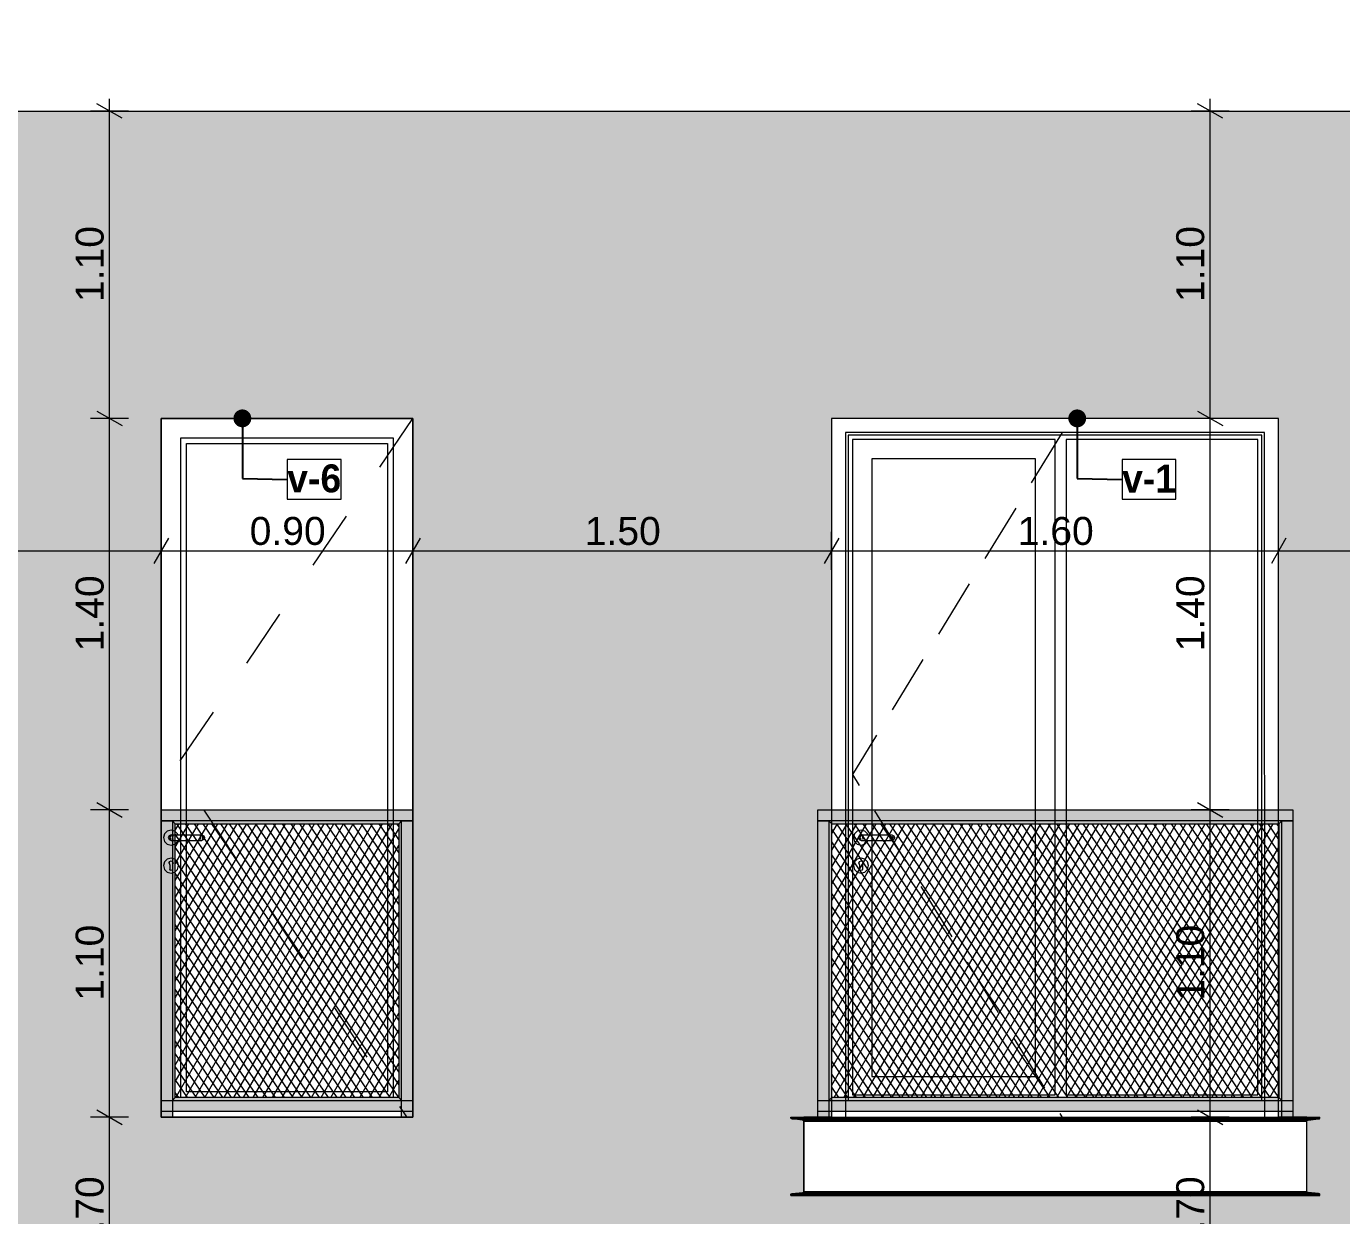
# Model space of a CAD drawing. Header units: millimetres. Extents: x 475206255 to 476720147, y 4620882299 to 4621447368.
# Drawn here: x 475455653 to 475460360, y 4621141793 to 4621146048 of the extents above; entities that cross this region are included whole.
import ezdxf

# ---------------------------------------------------------------- set-up
doc = ezdxf.new("R2010")
doc.units = ezdxf.units.MM
doc.header["$MEASUREMENT"] = 0
doc.set_wipeout_variables(frame=1)
doc.linetypes.add('Dashed', pattern=[423.333333, 211.666667, -211.666667])
doc.linetypes.add('Hidden Line', pattern=[317.5, 211.666667, -105.833333])
for name, color, linetype, lineweight in [('2D Drafting - General_Pen_No__7_Pen_No__7', 7, 'Continuous', 0), ('Dimensioning - General_Pen_No__142', 142, 'Continuous', 0), ('New_2D Drafting - General_Pen_No__30_Pen_No__9_Pen_No__9_Pen_No__253', 252, 'Continuous', 0), ('New_2D Drafting - General_Pen_No__30_Pen_No__9_Pen_No__9_Pen_No__255', 255, 'Continuous', 0), ('New_2D Drafting - General_Pen_No__30_Pen_No__9_Pen_No__9_Pen_No__7', 7, 'Continuous', 0), ('New_2D Drafting - General_Pen_No__4', 7, 'Continuous', 0), ('New_2D Drafting - General_Pen_No__7', 7, 'Continuous', 0), ('New_Annotation - Label_Pen_No__1', 1, 'Continuous', 0), ('New_Structural - Bearing_Pen_No__250', 7, 'Continuous', 0), ('Structural - Bearing_Pen_No__250', 7, 'Continuous', 0), ('zoma_Pen_No__142', 142, 'Continuous', 0)]:
    doc.layers.add(name, color=color, linetype=linetype, lineweight=lineweight)
doc.layers.add('Dimensioning - General', color=7, linetype='Continuous')
doc.layers.add('zoma', color=7, linetype='Continuous')
doc.styles.add('GENERATED_STYLE_2', font='arial.ttf')
doc.styles.add('GENERATED_STYLE_5', font='')
doc.styles.get('GENERATED_STYLE_5').set_extended_font_data('Avaza', bold=True)
doc.dimstyles.new('GENERATED_STYLE__1', dxfattribs={"dimtxt": 100, "dimasz": 68.640772, "dimexe": 0.18, "dimexo": 0.0625, "dimgap": 0, "dimtad": 1, "dimlfac": 0.001, "dimzin": 0, "dimdsep": 46, "dimtxsty": 'GENERATED_STYLE_2', "dimblk": 'ARROWHEAD_2', "dimblk1": 'ARROWHEAD_2', "dimblk2": 'ARROWHEAD_2', "dimcen": 0.09, "dimse1": 1, "dimse2": 1, "dimclrd": 142, "dimclre": 142, "dimclrt": 142, "dimadec": 0, "dimazin": 0, "dimtfac": 1, "dimtdec": 4, "dimtmove": 0, "dimatfit": 3, "dimfxl": 1, "dimtolj": 1, "dimtzin": 0, "dimarcsym": 0})
doc.dimstyles.new('GENERATED_STYLE__18', dxfattribs={"dimtxt": 100, "dimasz": 68.640772, "dimexe": 0.18, "dimexo": 0.0625, "dimgap": 0, "dimtad": 1, "dimtih": 1, "dimtoh": 1, "dimlfac": 0.001, "dimzin": 0, "dimdsep": 46, "dimtxsty": 'GENERATED_STYLE_2', "dimblk": 'ARROWHEAD_2', "dimblk1": 'ARROWHEAD_2', "dimblk2": 'ARROWHEAD_2', "dimcen": 0.09, "dimse1": 1, "dimse2": 1, "dimclrd": 142, "dimclre": 142, "dimclrt": 142, "dimadec": 0, "dimazin": 0, "dimtfac": 1, "dimtdec": 4, "dimtmove": 0, "dimatfit": 3, "dimfxl": 1, "dimtolj": 1, "dimtzin": 0, "dimarcsym": 0})
doc.dimstyles.new('GENERATED_STYLE__3', dxfattribs={"dimtxt": 200, "dimasz": 64.421331, "dimexe": 0.18, "dimexo": 3, "dimgap": 0, "dimtad": 1, "dimtih": 1, "dimtoh": 1, "dimlfac": 0.001, "dimzin": 0, "dimdsep": 46, "dimtxsty": 'GENERATED_STYLE_2', "dimblk": 'ARROWHEAD_2', "dimblk1": 'ARROWHEAD_2', "dimblk2": 'ARROWHEAD_2', "dimcen": 0.09, "dimclrd": 142, "dimclre": 142, "dimclrt": 142, "dimadec": 0, "dimazin": 0, "dimtfac": 1, "dimtdec": 4, "dimtmove": 0, "dimatfit": 3, "dimfxl": 1, "dimtolj": 1, "dimtzin": 0, "dimarcsym": 0})
doc.dimstyles.new('GENERATED_STYLE__33', dxfattribs={"dimtxt": 0.18, "dimasz": 127.68, "dimexe": 0.18, "dimexo": 0.0625, "dimgap": 0, "dimtad": 0, "dimtih": 1, "dimtoh": 1, "dimdec": 4, "dimzin": 0, "dimdsep": 46, "dimcen": 0.09, "dimadec": 0, "dimazin": 0, "dimtfac": 1, "dimtdec": 4, "dimtmove": 0, "dimatfit": 3, "dimldrblk": 'ARROWHEAD_11', "dimfxl": 1, "dimtolj": 1, "dimtzin": 0, "dimarcsym": 0})
pattern_1 = [(60, (475826095.757, 4621095193.19), (-25.980762, 15), []), (124.306619, (475826095.757, 4621095193.19), (23.8156986, 11.25), [])]

# ---------------------------------------------------------------- blocks, each defined once
blk = doc.blocks.new('*D1543', base_point=(475826095.8, 4621095193.2))
at = {"layer": 'zoma_Pen_No__142', "color": 142, "linetype": 'Continuous', "lineweight": 0, "transparency": 16777216}
for p, q in [((475454509, 4621128812.1), (475454460.1, 4621128727.4)), ((475454484.6, 4621128706.2), (475454484.6, 4621128833.3)), ((475461009, 4621128812.1), (475460960.1, 4621128727.4)), ((475460984.6, 4621128706.2), (475460984.6, 4621128833.3)), ((475454484.6, 4621128769.8), (475460984.6, 4621128769.8))]:
    blk.add_line(p, q, dxfattribs=at)
at = {"layer": 'zoma_Pen_No__142', "color": 142, "lineweight": 0, "transparency": 16777216, "char_height": 200, "attachment_point": 7, "style": 'GENERATED_STYLE_2'}
for s, insert in [('\\A1;{\\pql;\\fArial|b0|i0|c204|p0;\\W1.000000;6.50}', (475457467.7, 4621128809.8)), ('\\A1;{\\pql;\\fArial|b0|i0|c204|p0;\\W1.000000;0.40}', (475460426.2, 4621128809.8))]:
    blk.add_mtext(s, dxfattribs=dict(at, insert=insert))
blk = doc.blocks.new('ARROWHEAD_2')
at = {"color": 0, "linetype": 'Continuous', "lineweight": 0}
for p, q in [((0, 0), (-1, 0)), ((-0.378, -0.655), (0.378, 0.655))]:
    blk.add_line(p, q, dxfattribs=at)
blk = doc.blocks.new('ARROWHEAD_11')
at = {"color": 0, "linetype": 'Continuous', "lineweight": 0}
blk.add_line((0, 0), (-1, 0), dxfattribs=at)
at = {"color": 0, "linetype": 'Continuous', "lineweight": 0, "const_width": 0.25, "flags": 128}
blk.add_lwpolyline([(-0.125, 0, 1), (0.125, 0, 1)], format="xyb", close=True, dxfattribs=at)
blk = doc.blocks.new('*D1889', base_point=(475826095.8, 4621095193.2))
at = {"layer": 'Dimensioning - General_Pen_No__142', "color": 142, "linetype": 'Continuous', "lineweight": 0, "transparency": 16777216}
for p, q in [((475454014.6, 4621144103.1), (475454014.6, 4621144238.6)), ((475456136.2, 4621144103.1), (475456136.2, 4621144238.6)), ((475454040.6, 4621144216), (475453988.5, 4621144125.7)), ((475456162.3, 4621144216), (475456110.1, 4621144125.7)), ((475454014.6, 4621144170.8), (475456136.2, 4621144170.8))]:
    blk.add_line(p, q, dxfattribs=at)
at = {"layer": 'Dimensioning - General_Pen_No__142', "color": 142, "lineweight": 0, "transparency": 16777216, "insert": (475454941.9, 4621144190.8), "char_height": 100, "attachment_point": 7, "style": 'GENERATED_STYLE_2'}
blk.add_mtext('\\A1;{\\pql;\\fArial|b0|i0|c204|p0;\\W1.000000;2.12}', dxfattribs=at)
blk = doc.blocks.new('*D1890', base_point=(475826095.8, 4621095193.2))
at = {"layer": 'Dimensioning - General_Pen_No__142', "color": 142, "linetype": 'Continuous', "lineweight": 0, "transparency": 16777216}
for p, q in [((475456136.2, 4621144103.1), (475456136.2, 4621144238.6)), ((475457036.2, 4621144103.1), (475457036.2, 4621144238.6)), ((475456162.3, 4621144216), (475456110.1, 4621144125.7)), ((475457062.3, 4621144216), (475457010.1, 4621144125.7)), ((475456136.2, 4621144170.8), (475457036.2, 4621144170.8))]:
    blk.add_line(p, q, dxfattribs=at)
at = {"layer": 'Dimensioning - General_Pen_No__142', "color": 142, "lineweight": 0, "transparency": 16777216, "insert": (475456452.7, 4621144190.8), "char_height": 100, "attachment_point": 7, "style": 'GENERATED_STYLE_2'}
blk.add_mtext('\\A1;{\\pql;\\fArial|b0|i0|c204|p0;\\W1.000000;0.90}', dxfattribs=at)
blk = doc.blocks.new('*D1891', base_point=(475826095.8, 4621095193.2))
at = {"layer": 'Dimensioning - General_Pen_No__142', "color": 142, "linetype": 'Continuous', "lineweight": 0, "transparency": 16777216}
for p, q in [((475457036.2, 4621144103.1), (475457036.2, 4621144238.6)), ((475458534.2, 4621144103.1), (475458534.2, 4621144238.6)), ((475457062.3, 4621144216), (475457010.1, 4621144125.7)), ((475458560.3, 4621144216), (475458508.1, 4621144125.7)), ((475457036.2, 4621144170.8), (475458534.2, 4621144170.8))]:
    blk.add_line(p, q, dxfattribs=at)
at = {"layer": 'Dimensioning - General_Pen_No__142', "color": 142, "lineweight": 0, "transparency": 16777216, "insert": (475457651.7, 4621144190.8), "char_height": 100, "attachment_point": 7, "style": 'GENERATED_STYLE_2'}
blk.add_mtext('\\A1;{\\pql;\\fArial|b0|i0|c204|p0;\\W1.000000;1.50}', dxfattribs=at)
blk = doc.blocks.new('*D1892', base_point=(475826095.8, 4621095193.2))
at = {"layer": 'Dimensioning - General_Pen_No__142', "color": 142, "linetype": 'Continuous', "lineweight": 0, "transparency": 16777216}
for p, q in [((475458534.2, 4621144103.1), (475458534.2, 4621144238.6)), ((475460134.2, 4621144103.1), (475460134.2, 4621144238.6)), ((475458560.3, 4621144216), (475458508.1, 4621144125.7)), ((475460160.3, 4621144216), (475460108.1, 4621144125.7)), ((475458534.2, 4621144170.8), (475460134.2, 4621144170.8))]:
    blk.add_line(p, q, dxfattribs=at)
at = {"layer": 'Dimensioning - General_Pen_No__142', "color": 142, "lineweight": 0, "transparency": 16777216, "insert": (475459200.7, 4621144190.8), "char_height": 100, "attachment_point": 7, "style": 'GENERATED_STYLE_2'}
blk.add_mtext('\\A1;{\\pql;\\fArial|b0|i0|c204|p0;\\W1.000000;1.60}', dxfattribs=at)
blk = doc.blocks.new('*D1893', base_point=(475826095.8, 4621095193.2))
at = {"layer": 'Dimensioning - General_Pen_No__142', "color": 142, "linetype": 'Continuous', "lineweight": 0, "transparency": 16777216}
for p, q in [((475460134.2, 4621144103.1), (475460134.2, 4621144238.6)), ((475460984.4, 4621144103.1), (475460984.4, 4621144238.6)), ((475460160.3, 4621144216), (475460108.1, 4621144125.7)), ((475461010.5, 4621144216), (475460958.3, 4621144125.7)), ((475460134.2, 4621144170.8), (475460984.4, 4621144170.8))]:
    blk.add_line(p, q, dxfattribs=at)
at = {"layer": 'Dimensioning - General_Pen_No__142', "color": 142, "lineweight": 0, "transparency": 16777216, "insert": (475460425.8, 4621144190.8), "char_height": 100, "attachment_point": 7, "style": 'GENERATED_STYLE_2'}
blk.add_mtext('\\A1;{\\pql;\\fArial|b0|i0|c204|p0;\\W1.000000;0.85}', dxfattribs=at)
blk = doc.blocks.new('*D1936', base_point=(475826095.8, 4621095193.2))
at = {"layer": 'Dimensioning - General_Pen_No__142', "color": 142, "linetype": 'Continuous', "lineweight": 0, "transparency": 16777216}
for p, q in [((475455906.2, 4621142171), (475455996.5, 4621142118.8)), ((475456019.1, 4621142144.9), (475455883.6, 4621142144.9)), ((475455951.4, 4621141444.9), (475455951.4, 4621142144.9)), ((475455906.2, 4621141471), (475455996.5, 4621141418.9)), ((475456019.1, 4621141444.9), (475455883.6, 4621141444.9))]:
    blk.add_line(p, q, dxfattribs=at)
at = {"layer": 'Dimensioning - General_Pen_No__142', "color": 142, "lineweight": 0, "transparency": 16777216, "insert": (475455931.4, 4621141661.5), "char_height": 100, "attachment_point": 7, "rotation": 90, "style": 'GENERATED_STYLE_2'}
blk.add_mtext('\\A1;{\\pql;\\fArial|b0|i0|c204|p0;\\W1.000000;0.70}', dxfattribs=at)
blk = doc.blocks.new('*D1937', base_point=(475826095.8, 4621095193.2))
at = {"layer": 'Dimensioning - General_Pen_No__142', "color": 142, "linetype": 'Continuous', "lineweight": 0, "transparency": 16777216}
for p, q in [((475456019.1, 4621143244.9), (475455883.6, 4621143244.9)), ((475455906.2, 4621143271), (475455996.5, 4621143218.8)), ((475455951.4, 4621142144.9), (475455951.4, 4621143244.9)), ((475455906.2, 4621142171), (475455996.5, 4621142118.8)), ((475456019.1, 4621142144.9), (475455883.6, 4621142144.9))]:
    blk.add_line(p, q, dxfattribs=at)
at = {"layer": 'Dimensioning - General_Pen_No__142', "color": 142, "lineweight": 0, "transparency": 16777216, "insert": (475455931.4, 4621142561.5), "char_height": 100, "attachment_point": 7, "rotation": 90, "style": 'GENERATED_STYLE_2'}
blk.add_mtext('\\A1;{\\pql;\\fArial|b0|i0|c204|p0;\\W1.000000;1.10}', dxfattribs=at)
blk = doc.blocks.new('*D1938', base_point=(475826095.8, 4621095193.2))
at = {"layer": 'Dimensioning - General_Pen_No__142', "color": 142, "linetype": 'Continuous', "lineweight": 0, "transparency": 16777216}
for p, q in [((475455906.2, 4621144671), (475455996.5, 4621144618.9)), ((475456019.1, 4621144644.9), (475455883.6, 4621144644.9)), ((475455951.4, 4621143244.9), (475455951.4, 4621144644.9)), ((475456019.1, 4621143244.9), (475455883.6, 4621143244.9)), ((475455906.2, 4621143271), (475455996.5, 4621143218.8))]:
    blk.add_line(p, q, dxfattribs=at)
at = {"layer": 'Dimensioning - General_Pen_No__142', "color": 142, "lineweight": 0, "transparency": 16777216, "insert": (475455931.4, 4621143811.5), "char_height": 100, "attachment_point": 7, "rotation": 90, "style": 'GENERATED_STYLE_2'}
blk.add_mtext('\\A1;{\\pql;\\fArial|b0|i0|c204|p0;\\W1.000000;1.40}', dxfattribs=at)
blk = doc.blocks.new('*D1939', base_point=(475826095.8, 4621095193.2))
at = {"layer": 'Dimensioning - General_Pen_No__142', "color": 142, "linetype": 'Continuous', "lineweight": 0, "transparency": 16777216}
for p, q in [((475455951.4, 4621145744.5), (475455951.4, 4621145788.6)), ((475456019.1, 4621145744.5), (475455883.6, 4621145744.5)), ((475455996.5, 4621145718.4), (475455906.2, 4621145770.5)), ((475455951.4, 4621144644.9), (475455951.4, 4621145744.5)), ((475455906.2, 4621144671), (475455996.5, 4621144618.9)), ((475456019.1, 4621144644.9), (475455883.6, 4621144644.9))]:
    blk.add_line(p, q, dxfattribs=at)
at = {"layer": 'Dimensioning - General_Pen_No__142', "color": 142, "lineweight": 0, "transparency": 16777216, "insert": (475455931.4, 4621145061.2), "char_height": 100, "attachment_point": 7, "rotation": 90, "style": 'GENERATED_STYLE_2'}
blk.add_mtext('\\A1;{\\pql;\\fArial|b0|i0|c204|p0;\\W1.000000;1.10}', dxfattribs=at)
blk = doc.blocks.new('*D1948', base_point=(475826095.8, 4621095193.2))
at = {"layer": 'Dimensioning - General_Pen_No__142', "color": 142, "linetype": 'Continuous', "lineweight": 0, "transparency": 16777216}
for p, q in [((475459844, 4621142171), (475459934.3, 4621142118.8)), ((475459956.9, 4621142144.9), (475459821.4, 4621142144.9)), ((475459889.2, 4621141444.9), (475459889.2, 4621142144.9)), ((475459844, 4621141471), (475459934.3, 4621141418.9)), ((475459956.9, 4621141444.9), (475459821.4, 4621141444.9))]:
    blk.add_line(p, q, dxfattribs=at)
at = {"layer": 'Dimensioning - General_Pen_No__142', "color": 142, "lineweight": 0, "transparency": 16777216, "insert": (475459869.2, 4621141661.5), "char_height": 100, "attachment_point": 7, "rotation": 90, "style": 'GENERATED_STYLE_2'}
blk.add_mtext('\\A1;{\\pql;\\fArial|b0|i0|c204|p0;\\W1.000000;0.70}', dxfattribs=at)
blk = doc.blocks.new('*D1949', base_point=(475826095.8, 4621095193.2))
at = {"layer": 'Dimensioning - General_Pen_No__142', "color": 142, "linetype": 'Continuous', "lineweight": 0, "transparency": 16777216}
for p, q in [((475459956.9, 4621143244.9), (475459821.4, 4621143244.9)), ((475459844, 4621143271), (475459934.3, 4621143218.8)), ((475459889.2, 4621142144.9), (475459889.2, 4621143244.9)), ((475459844, 4621142171), (475459934.3, 4621142118.8)), ((475459956.9, 4621142144.9), (475459821.4, 4621142144.9))]:
    blk.add_line(p, q, dxfattribs=at)
at = {"layer": 'Dimensioning - General_Pen_No__142', "color": 142, "lineweight": 0, "transparency": 16777216, "insert": (475459869.2, 4621142561.5), "char_height": 100, "attachment_point": 7, "rotation": 90, "style": 'GENERATED_STYLE_2'}
blk.add_mtext('\\A1;{\\pql;\\fArial|b0|i0|c204|p0;\\W1.000000;1.10}', dxfattribs=at)
blk = doc.blocks.new('*D1950', base_point=(475826095.8, 4621095193.2))
at = {"layer": 'Dimensioning - General_Pen_No__142', "color": 142, "linetype": 'Continuous', "lineweight": 0, "transparency": 16777216}
for p, q in [((475459844, 4621144671), (475459934.3, 4621144618.9)), ((475459956.9, 4621144644.9), (475459821.4, 4621144644.9)), ((475459889.2, 4621143244.9), (475459889.2, 4621144644.9)), ((475459956.9, 4621143244.9), (475459821.4, 4621143244.9)), ((475459844, 4621143271), (475459934.3, 4621143218.8))]:
    blk.add_line(p, q, dxfattribs=at)
at = {"layer": 'Dimensioning - General_Pen_No__142', "color": 142, "lineweight": 0, "transparency": 16777216, "insert": (475459869.2, 4621143811.5), "char_height": 100, "attachment_point": 7, "rotation": 90, "style": 'GENERATED_STYLE_2'}
blk.add_mtext('\\A1;{\\pql;\\fArial|b0|i0|c204|p0;\\W1.000000;1.40}', dxfattribs=at)
blk = doc.blocks.new('*D1951', base_point=(475826095.8, 4621095193.2))
at = {"layer": 'Dimensioning - General_Pen_No__142', "color": 142, "linetype": 'Continuous', "lineweight": 0, "transparency": 16777216}
for p, q in [((475459889.2, 4621145744.5), (475459889.2, 4621145788.6)), ((475459956.9, 4621145744.5), (475459821.4, 4621145744.5)), ((475459934.3, 4621145718.4), (475459844, 4621145770.5)), ((475459889.2, 4621144644.9), (475459889.2, 4621145744.5)), ((475459844, 4621144671), (475459934.3, 4621144618.9)), ((475459956.9, 4621144644.9), (475459821.4, 4621144644.9))]:
    blk.add_line(p, q, dxfattribs=at)
at = {"layer": 'Dimensioning - General_Pen_No__142', "color": 142, "lineweight": 0, "transparency": 16777216, "insert": (475459869.2, 4621145061.2), "char_height": 100, "attachment_point": 7, "rotation": 90, "style": 'GENERATED_STYLE_2'}
blk.add_mtext('\\A1;{\\pql;\\fArial|b0|i0|c204|p0;\\W1.000000;1.10}', dxfattribs=at)
blk = doc.blocks.new('*D2163', base_point=(475826095.8, 4621095193.2))
at = {"layer": 'Dimensioning - General_Pen_No__142', "color": 142, "linetype": 'Continuous', "lineweight": 0, "transparency": 16777216}
for p, q in [((475454040.6, 4621140899.1), (475453988.5, 4621140808.8)), ((475454014.6, 4621140786.2), (475454014.6, 4621140921.7)), ((475456162.3, 4621140899.1), (475456110.1, 4621140808.8)), ((475456136.2, 4621140786.2), (475456136.2, 4621140921.7)), ((475454014.6, 4621140854), (475456136.2, 4621140854))]:
    blk.add_line(p, q, dxfattribs=at)
at = {"layer": 'Dimensioning - General_Pen_No__142', "color": 142, "lineweight": 0, "transparency": 16777216, "insert": (475454941.9, 4621140874), "char_height": 100, "attachment_point": 7, "style": 'GENERATED_STYLE_2'}
blk.add_mtext('\\A1;{\\pql;\\fArial|b0|i0|c204|p0;\\W1.000000;2.12}', dxfattribs=at)

msp = doc.modelspace()

# ---------------------------------------------------------------- hatches: boundary and pattern name
at = {"layer": 'New_2D Drafting - General_Pen_No__30_Pen_No__9_Pen_No__9_Pen_No__253', "linetype": 'Continuous', "lineweight": 0}
h = msp.add_hatch(dxfattribs=at)
h.set_pattern_fill('BRICK___RUNNING_BOND', color=252, style=0, pattern_type=2)
h.set_pattern_definition([(0, (475826095.757, 4621095193.19), (0, 66.64), []), (90, (475826095.76, 4621095193.2), (-244.8, 0), [66.64, -66.64]), (90, (475826218.16, 4621095259.83), (-244.8, 0), [66.64, -66.64])])
h.paths.add_polyline_path([(475454014.547, 4621145744.467), (475460984.396, 4621145744.467), (475460984.396, 4621132444.873), (475454014.632, 4621132444.872), (475454014.632, 4621132544.872), (475454014.82, 4621135044.923)])
h.paths.add_polyline_path([(475454484.396, 4621135044.923), (475454484.396, 4621133644.896), (475457684.396, 4621133644.896), (475457684.396, 4621135044.923)], flags=0)
h.paths.add_polyline_path([(475456136.209, 4621142144.935), (475457036.209, 4621142144.935), (475457036.209, 4621144644.934), (475456136.209, 4621144644.934)], flags=0)
h.paths.add_polyline_path([(475456136.209, 4621141444.934), (475457036.209, 4621141444.934), (475457036.209, 4621138944.94), (475456136.209, 4621138944.94)], flags=0)
h.paths.add_polyline_path([(475456136.209, 4621135744.94), (475456136.209, 4621138244.934), (475457036.209, 4621138244.934), (475457036.209, 4621135744.94)], flags=0)
h.paths.add_polyline_path([(475458434.997, 4621142144.953), (475458434.997, 4621141864.929), (475460234.997, 4621141864.929), (475460234.997, 4621142144.929), (475460134.179, 4621142144.929), (475460134.179, 4621144644.928), (475458534.179, 4621144644.928), (475458534.179, 4621142144.953)], flags=0)
h.paths.add_polyline_path([(475458435.213, 4621138944.928), (475458435.213, 4621138664.928), (475460235.213, 4621138664.928), (475460235.213, 4621138944.928), (475460134.179, 4621138944.928), (475460134.179, 4621141444.928), (475458534.179, 4621141444.928), (475458534.179, 4621138944.928)], flags=0)
h.paths.add_polyline_path([(475460235.213, 4621135464.928), (475460235.213, 4621135744.929), (475460134.179, 4621135744.929), (475460134.179, 4621138244.928), (475458534.179, 4621138244.929), (475458534.179, 4621135744.929), (475458435.213, 4621135744.929), (475458435.213, 4621135464.928)], flags=0)
h.paths.add_polyline_path([(475458584.26, 4621133444.923), (475460184.261, 4621133444.923), (475460184.261, 4621135044.923), (475459133.966, 4621135044.923), (475458584.26, 4621135044.923)], flags=0)
at = {"layer": 'New_2D Drafting - General_Pen_No__30_Pen_No__9_Pen_No__9_Pen_No__255', "linetype": 'Continuous', "lineweight": 0}
for points in [[(475457036.209, 4621143244.916), (475457036.209, 4621143204.916), (475456136.209, 4621143204.916), (475456136.209, 4621143244.916)], [(475460185.213, 4621143244.924), (475460185.213, 4621143204.924), (475458485.213, 4621143204.924), (475458485.213, 4621143244.924)], [(475456176.215, 4621142144.915), (475456136.209, 4621142144.915), (475456136.209, 4621143204.916), (475456176.215, 4621143204.916)], [(475456176.215, 4621142204.915), (475456186.215, 4621142214.915), (475456186.215, 4621143194.916), (475456176.215, 4621143204.916)], [(475456986.202, 4621143194.916), (475456996.202, 4621143204.916), (475456176.215, 4621143204.916), (475456186.215, 4621143194.916)], [(475456986.202, 4621142214.915), (475456996.202, 4621142204.915), (475456996.202, 4621143204.916), (475456986.202, 4621143194.916)], [(475457036.209, 4621142144.915), (475456996.202, 4621142144.915), (475456996.202, 4621143204.916), (475457036.209, 4621143204.916)], [(475458525.219, 4621142144.922), (475458485.213, 4621142144.922), (475458485.213, 4621143204.924), (475458525.219, 4621143204.924)], [(475458525.219, 4621142204.922), (475458535.219, 4621142214.922), (475458535.219, 4621143194.924), (475458525.219, 4621143204.924)], [(475460135.206, 4621143194.924), (475460145.206, 4621143204.924), (475458525.219, 4621143204.924), (475458535.219, 4621143194.924)], [(475460135.206, 4621142214.922), (475460145.206, 4621142204.922), (475460145.206, 4621143204.924), (475460135.206, 4621143194.924)], [(475460185.213, 4621142144.922), (475460145.206, 4621142144.922), (475460145.206, 4621143204.924), (475460185.213, 4621143204.924)], [(475457036.209, 4621142204.915), (475457036.209, 4621142164.915), (475456136.209, 4621142164.915), (475456136.209, 4621142204.915)], [(475456996.202, 4621142204.915), (475456986.202, 4621142214.915), (475456186.215, 4621142214.915), (475456176.215, 4621142204.915)], [(475460185.213, 4621142204.922), (475460185.213, 4621142164.922), (475458485.213, 4621142164.922), (475458485.213, 4621142204.922)], [(475460145.206, 4621142204.922), (475460135.206, 4621142214.922), (475458535.219, 4621142214.922), (475458525.219, 4621142204.922)]]:
    msp.add_hatch(color=255, dxfattribs=at).paths.add_polyline_path(points)
at = {"layer": 'New_2D Drafting - General_Pen_No__7', "linetype": 'Continuous', "lineweight": 0}
h = msp.add_hatch(dxfattribs=at)
h.set_pattern_fill('BATT_INSULATION', style=0, pattern_type=2)
h.set_pattern_definition(pattern_1)
h.paths.add_polyline_path([(475456186.215, 4621143194.916), (475456986.202, 4621143194.916), (475456986.202, 4621142214.915), (475456186.215, 4621142214.915)])
h = msp.add_hatch(dxfattribs=at)
h.set_pattern_fill('BATT_INSULATION', style=0, pattern_type=2)
h.set_pattern_definition(pattern_1)
h.paths.add_polyline_path([(475458535.219, 4621143194.924), (475460135.206, 4621143194.924), (475460135.206, 4621142214.922), (475458535.219, 4621142214.922)])

# ---------------------------------------------------------------- linework, layer by layer
at = {"layer": '2D Drafting - General_Pen_No__7_Pen_No__7', "color": 7, "linetype": 'Continuous', "lineweight": 0, "flags": 128}
for points in [[(475456136.209, 4621144644.934), (475457036.209, 4621144644.934), (475457036.209, 4621142144.935), (475456136.209, 4621142144.94)], [(475456206.209, 4621144574.881), (475456966.209, 4621144574.881), (475456966.209, 4621142214.937), (475456206.21, 4621142214.937)], [(475460084.179, 4621144594.933), (475458584.179, 4621144594.928), (475458584.187, 4621142144.929), (475460084.187, 4621142144.935)], [(475460074.179, 4621144584.933), (475458594.179, 4621144584.928), (475458594.187, 4621142204.93), (475460074.187, 4621142204.935)], [(475459334.183, 4621144569.93), (475458609.179, 4621144569.928), (475458609.187, 4621142224.93), (475459334.187, 4621142224.933)], [(475460059.179, 4621144569.933), (475459374.179, 4621144569.93), (475459374.187, 4621142224.933), (475460059.187, 4621142224.935)], [(475456226.209, 4621144554.858), (475456946.209, 4621144554.858), (475456946.209, 4621142235.748), (475456226.209, 4621142235.748)], [(475459264.179, 4621144499.93), (475458679.179, 4621144499.928), (475458679.187, 4621142289.93), (475459264.187, 4621142289.932)]]:
    msp.add_lwpolyline(points, close=True, dxfattribs=at)
at = {"layer": '2D Drafting - General_Pen_No__7_Pen_No__7', "color": 7, "linetype": 'Dashed', "lineweight": 0, "flags": 128}
msp.add_lwpolyline([(475457035.46, 4621144644.934), (475456187.312, 4621143396), (475457014.087, 4621142145.742)], dxfattribs=at)
at = {"layer": '2D Drafting - General_Pen_No__7_Pen_No__7', "color": 7, "linetype": 'Continuous', "lineweight": 0, "flags": 128}
for points in [[(475458538.304, 4621142144.929), (475460134.187, 4621142144.934), (475460134.179, 4621144644.934), (475458534.179, 4621144644.928)], [(475458534.179, 4621144644.928), (475458534.187, 4621142144.929), (475458538.304, 4621142144.929)]]:
    msp.add_lwpolyline(points, dxfattribs=at)
at = {"layer": '2D Drafting - General_Pen_No__7_Pen_No__7', "color": 7, "linetype": 'Hidden Line', "lineweight": 0, "flags": 128}
msp.add_lwpolyline([(475459359.179, 4621144594.93), (475458609.183, 4621143370.805), (475459358.41, 4621142146.216)], dxfattribs=at)
at = {"layer": 'New_2D Drafting - General_Pen_No__30_Pen_No__9_Pen_No__9_Pen_No__7', "color": 7, "linetype": 'Continuous', "lineweight": 0, "flags": 128}
for points in [[(475454014.547, 4621145744.467), (475460984.396, 4621145744.467), (475460984.396, 4621132444.873), (475454014.632, 4621132444.872), (475454014.632, 4621132544.872), (475454014.82, 4621135044.923)], [(475456136.209, 4621142144.935), (475457036.209, 4621142144.935), (475457036.209, 4621144644.934), (475456136.209, 4621144644.934)], [(475458434.997, 4621142144.953), (475458434.997, 4621141864.929), (475460234.997, 4621141864.929), (475460234.997, 4621142144.929), (475460134.179, 4621142144.929), (475460134.179, 4621144644.928), (475458534.179, 4621144644.928), (475458534.179, 4621142144.953)], [(475457036.209, 4621143244.916), (475457036.209, 4621143204.916), (475456136.209, 4621143204.916), (475456136.209, 4621143244.916)], [(475460185.213, 4621143244.924), (475460185.213, 4621143204.924), (475458485.213, 4621143204.924), (475458485.213, 4621143244.924)], [(475456176.215, 4621142144.915), (475456136.209, 4621142144.915), (475456136.209, 4621143204.916), (475456176.215, 4621143204.916)], [(475456176.215, 4621142204.915), (475456186.215, 4621142214.915), (475456186.215, 4621143194.916), (475456176.215, 4621143204.916)], [(475456986.202, 4621143194.916), (475456996.202, 4621143204.916), (475456176.215, 4621143204.916), (475456186.215, 4621143194.916)], [(475456986.202, 4621142214.915), (475456996.202, 4621142204.915), (475456996.202, 4621143204.916), (475456986.202, 4621143194.916)], [(475457036.209, 4621142144.915), (475456996.202, 4621142144.915), (475456996.202, 4621143204.916), (475457036.209, 4621143204.916)], [(475458525.219, 4621142144.922), (475458485.213, 4621142144.922), (475458485.213, 4621143204.924), (475458525.219, 4621143204.924)], [(475458525.219, 4621142204.922), (475458535.219, 4621142214.922), (475458535.219, 4621143194.924), (475458525.219, 4621143204.924)], [(475460135.206, 4621143194.924), (475460145.206, 4621143204.924), (475458525.219, 4621143204.924), (475458535.219, 4621143194.924)], [(475460135.206, 4621142214.922), (475460145.206, 4621142204.922), (475460145.206, 4621143204.924), (475460135.206, 4621143194.924)], [(475460185.213, 4621142144.922), (475460145.206, 4621142144.922), (475460145.206, 4621143204.924), (475460185.213, 4621143204.924)], [(475457036.209, 4621142204.915), (475457036.209, 4621142164.915), (475456136.209, 4621142164.915), (475456136.209, 4621142204.915)], [(475456996.202, 4621142204.915), (475456986.202, 4621142214.915), (475456186.215, 4621142214.915), (475456176.215, 4621142204.915)], [(475460185.213, 4621142204.922), (475460185.213, 4621142164.922), (475458485.213, 4621142164.922), (475458485.213, 4621142204.922)], [(475460145.206, 4621142204.922), (475460135.206, 4621142214.922), (475458535.219, 4621142214.922), (475458525.219, 4621142204.922)]]:
    msp.add_lwpolyline(points, close=True, dxfattribs=at)
at = {"layer": 'New_2D Drafting - General_Pen_No__4', "color": 7, "linetype": 'Continuous', "lineweight": 0, "flags": 128}
for points in [[(475456186.215, 4621143194.916), (475456986.202, 4621143194.916), (475456986.202, 4621142214.915), (475456186.215, 4621142214.915)], [(475458535.219, 4621143194.924), (475460135.206, 4621143194.924), (475460135.206, 4621142214.922), (475458535.219, 4621142214.922)]]:
    msp.add_lwpolyline(points, close=True, dxfattribs=at)
at = {"layer": 'New_Structural - Bearing_Pen_No__250', "color": 7, "linetype": 'Continuous', "lineweight": 0}
for p, q in [((475456148.075, 4621143158.427), (475456144.458, 4621143144.927)), ((475456157.958, 4621143168.31), (475456148.075, 4621143158.427)), ((475456171.458, 4621143171.927), (475456157.958, 4621143168.31)), ((475456164.387, 4621143151.998), (475456161.458, 4621143144.927)), ((475456165.939, 4621143151.998), (475456163.18, 4621143144.927)), ((475456171.458, 4621143154.927), (475456164.387, 4621143151.998)), ((475456170.753, 4621143151.998), (475456168.642, 4621143144.927)), ((475456184.958, 4621143168.31), (475456171.458, 4621143171.927)), ((475456171.458, 4621143154.927), (475456172.6, 4621143154.927)), ((475456172.6, 4621143154.927), (475456175.851, 4621143154.927)), ((475456175.851, 4621143154.927), (475456180.718, 4621143154.927)), ((475456177.959, 4621143151.998), (475456176.816, 4621143144.927)), ((475456180.718, 4621143154.927), (475456186.458, 4621143154.927)), ((475456194.841, 4621143158.427), (475456184.958, 4621143168.31)), ((475456186.458, 4621143154.927), (475456266.458, 4621143154.928)), ((475456195.778, 4621143154.927), (475456194.841, 4621143158.427)), ((475456266.458, 4621143154.928), (475456272.198, 4621143154.928)), ((475456272.198, 4621143154.928), (475456277.065, 4621143154.928)), ((475456274.957, 4621143151.999), (475456276.1, 4621143144.928)), ((475456277.065, 4621143154.928), (475456280.316, 4621143154.928)), ((475456280.316, 4621143154.928), (475456281.458, 4621143154.928)), ((475456281.458, 4621143154.928), (475456288.529, 4621143151.999)), ((475456282.163, 4621143151.999), (475456284.274, 4621143144.928)), ((475456286.977, 4621143151.999), (475456289.736, 4621143144.928)), ((475456288.529, 4621143151.999), (475456291.458, 4621143144.928)), ((475458616.691, 4621143158.429), (475458613.074, 4621143144.929)), ((475458626.574, 4621143168.312), (475458616.691, 4621143158.429)), ((475458640.074, 4621143171.929), (475458626.574, 4621143168.312)), ((475458633.003, 4621143152), (475458630.074, 4621143144.929)), ((475458634.555, 4621143152), (475458631.796, 4621143144.929)), ((475458640.074, 4621143154.929), (475458633.003, 4621143152)), ((475458639.369, 4621143152), (475458637.258, 4621143144.929)), ((475458653.574, 4621143168.312), (475458640.074, 4621143171.929)), ((475458640.074, 4621143154.929), (475458641.216, 4621143154.929)), ((475458641.216, 4621143154.929), (475458644.467, 4621143154.929)), ((475458644.467, 4621143154.929), (475458649.334, 4621143154.929)), ((475458646.575, 4621143152), (475458645.432, 4621143144.929)), ((475458649.334, 4621143154.929), (475458655.074, 4621143154.929)), ((475458663.457, 4621143158.429), (475458653.574, 4621143168.312)), ((475458655.074, 4621143154.929), (475458735.074, 4621143154.929)), ((475458664.395, 4621143154.929), (475458663.457, 4621143158.429)), ((475458735.074, 4621143154.929), (475458740.814, 4621143154.929)), ((475458740.814, 4621143154.929), (475458745.681, 4621143154.929)), ((475458743.573, 4621143152), (475458744.716, 4621143144.929)), ((475458745.681, 4621143154.929), (475458748.932, 4621143154.929)), ((475458748.932, 4621143154.929), (475458750.074, 4621143154.929)), ((475458750.074, 4621143154.929), (475458757.145, 4621143152)), ((475458750.779, 4621143152), (475458752.89, 4621143144.929)), ((475458755.593, 4621143152), (475458758.352, 4621143144.929)), ((475458757.145, 4621143152), (475458760.074, 4621143144.929)), ((475456144.458, 4621143144.927), (475456148.075, 4621143131.427)), ((475456148.075, 4621143131.427), (475456157.958, 4621143121.545)), ((475456157.958, 4621143121.545), (475456171.458, 4621143117.927)), ((475456161.458, 4621143144.927), (475456164.387, 4621143137.856)), ((475456163.18, 4621143144.927), (475456165.939, 4621143137.856)), ((475456164.387, 4621143137.856), (475456171.458, 4621143134.927)), ((475456168.642, 4621143144.927), (475456170.753, 4621143137.856)), ((475456171.458, 4621143134.927), (475456172.6, 4621143134.927)), ((475456171.458, 4621143117.927), (475456184.958, 4621143121.545)), ((475456172.6, 4621143134.927), (475456175.851, 4621143134.927)), ((475456175.851, 4621143134.927), (475456180.718, 4621143134.927)), ((475456176.816, 4621143144.927), (475456177.959, 4621143137.856)), ((475456180.718, 4621143134.927), (475456186.458, 4621143134.927)), ((475456184.958, 4621143121.545), (475456194.841, 4621143131.427)), ((475456186.458, 4621143134.927), (475456266.458, 4621143134.928)), ((475456194.841, 4621143131.427), (475456195.779, 4621143134.927)), ((475456266.458, 4621143134.928), (475456272.198, 4621143134.928)), ((475456272.198, 4621143134.928), (475456277.065, 4621143134.928)), ((475456276.1, 4621143144.928), (475456274.957, 4621143137.857)), ((475456277.065, 4621143134.928), (475456280.316, 4621143134.928)), ((475456280.316, 4621143134.928), (475456281.458, 4621143134.928)), ((475456288.529, 4621143137.857), (475456281.458, 4621143134.928)), ((475456284.274, 4621143144.928), (475456282.163, 4621143137.857)), ((475456289.736, 4621143144.928), (475456286.977, 4621143137.857)), ((475456291.458, 4621143144.928), (475456288.529, 4621143137.857)), ((475458613.074, 4621143144.929), (475458616.691, 4621143131.429)), ((475458616.691, 4621143131.429), (475458626.574, 4621143121.546)), ((475458626.574, 4621143121.546), (475458640.074, 4621143117.929)), ((475458630.074, 4621143144.929), (475458633.003, 4621143137.858)), ((475458631.796, 4621143144.929), (475458634.555, 4621143137.858)), ((475458633.003, 4621143137.858), (475458640.074, 4621143134.929)), ((475458637.258, 4621143144.929), (475458639.369, 4621143137.858)), ((475458640.074, 4621143134.929), (475458641.216, 4621143134.929)), ((475458640.074, 4621143117.929), (475458653.574, 4621143121.546)), ((475458641.216, 4621143134.929), (475458644.467, 4621143134.929)), ((475458644.467, 4621143134.929), (475458649.334, 4621143134.929)), ((475458645.432, 4621143144.929), (475458646.575, 4621143137.858)), ((475458649.334, 4621143134.929), (475458655.074, 4621143134.929)), ((475458653.574, 4621143121.546), (475458663.457, 4621143131.429)), ((475458655.074, 4621143134.929), (475458735.074, 4621143134.929)), ((475458663.457, 4621143131.429), (475458664.395, 4621143134.929)), ((475458735.074, 4621143134.929), (475458740.814, 4621143134.929)), ((475458740.814, 4621143134.929), (475458745.681, 4621143134.929)), ((475458744.716, 4621143144.929), (475458743.573, 4621143137.858)), ((475458745.681, 4621143134.929), (475458748.932, 4621143134.929)), ((475458748.932, 4621143134.929), (475458750.074, 4621143134.929)), ((475458757.145, 4621143137.858), (475458750.074, 4621143134.929)), ((475458752.89, 4621143144.929), (475458750.779, 4621143137.858)), ((475458758.352, 4621143144.929), (475458755.593, 4621143137.858)), ((475458760.074, 4621143144.929), (475458757.145, 4621143137.858)), ((475456148.076, 4621143058.427), (475456144.458, 4621143044.927)), ((475456157.958, 4621143068.31), (475456148.076, 4621143058.427)), ((475456171.458, 4621143071.927), (475456157.958, 4621143068.31)), ((475456164.738, 4621143056.567), (475456163.99, 4621143054.62)), ((475456166.458, 4621143049.327), (475456163.99, 4621143054.62)), ((475456164.738, 4621143056.567), (475456166.083, 4621143060.071)), ((475456166.083, 4621143060.071), (475456171.458, 4621143062.353)), ((475456184.958, 4621143068.31), (475456171.458, 4621143071.927)), ((475456171.458, 4621143062.353), (475456176.833, 4621143060.071)), ((475456178.926, 4621143054.62), (475456176.458, 4621143049.327)), ((475456178.179, 4621143056.567), (475456176.833, 4621143060.071)), ((475456178.179, 4621143056.567), (475456178.926, 4621143054.62)), ((475456194.841, 4621143058.427), (475456184.958, 4621143068.31)), ((475456198.458, 4621143044.927), (475456194.841, 4621143058.427)), ((475458616.692, 4621143058.429), (475458613.074, 4621143044.929)), ((475458626.574, 4621143068.312), (475458616.692, 4621143058.429)), ((475458640.074, 4621143071.929), (475458626.574, 4621143068.312)), ((475458633.354, 4621143056.569), (475458632.607, 4621143054.621)), ((475458635.074, 4621143049.329), (475458632.607, 4621143054.621)), ((475458633.354, 4621143056.569), (475458634.699, 4621143060.073)), ((475458634.699, 4621143060.073), (475458640.074, 4621143062.354)), ((475458653.574, 4621143068.312), (475458640.074, 4621143071.929)), ((475458640.074, 4621143062.354), (475458645.45, 4621143060.073)), ((475458647.542, 4621143054.621), (475458645.074, 4621143049.329)), ((475458646.795, 4621143056.569), (475458645.45, 4621143060.073)), ((475458646.795, 4621143056.569), (475458647.542, 4621143054.621)), ((475458663.457, 4621143058.429), (475458653.574, 4621143068.312)), ((475458667.074, 4621143044.929), (475458663.457, 4621143058.429)), ((475456144.458, 4621143044.927), (475456148.076, 4621143031.427)), ((475456148.076, 4621143031.427), (475456157.958, 4621143021.545)), ((475456157.958, 4621143021.545), (475456171.458, 4621143017.927)), ((475456166.458, 4621143047.814), (475456166.458, 4621143049.327)), ((475456166.458, 4621143047.814), (475456166.458, 4621143044.927)), ((475456166.458, 4621143044.927), (475456166.458, 4621143042.041)), ((475456166.458, 4621143042.041), (475456166.458, 4621143036.267)), ((475456166.458, 4621143036.267), (475456166.458, 4621143032.427)), ((475456167.923, 4621143028.892), (475456166.458, 4621143032.427)), ((475456171.458, 4621143027.427), (475456167.923, 4621143028.892)), ((475456174.994, 4621143028.892), (475456171.458, 4621143027.427)), ((475456171.458, 4621143017.927), (475456184.958, 4621143021.545)), ((475456176.458, 4621143032.427), (475456174.994, 4621143028.892)), ((475456176.458, 4621143049.327), (475456176.458, 4621143047.814)), ((475456176.458, 4621143047.814), (475456176.458, 4621143044.927)), ((475456176.458, 4621143044.927), (475456176.458, 4621143042.041)), ((475456176.458, 4621143042.041), (475456176.458, 4621143036.267)), ((475456176.458, 4621143036.267), (475456176.458, 4621143032.427)), ((475456184.958, 4621143021.545), (475456194.841, 4621143031.427)), ((475456194.841, 4621143031.427), (475456198.458, 4621143044.927)), ((475458613.074, 4621143044.929), (475458616.692, 4621143031.429)), ((475458616.692, 4621143031.429), (475458626.574, 4621143021.546)), ((475458626.574, 4621143021.546), (475458640.074, 4621143017.929)), ((475458635.074, 4621143047.816), (475458635.074, 4621143049.329)), ((475458635.074, 4621143047.816), (475458635.074, 4621143044.929)), ((475458635.074, 4621143044.929), (475458635.074, 4621143042.042)), ((475458635.074, 4621143042.042), (475458635.074, 4621143036.269)), ((475458635.074, 4621143036.269), (475458635.074, 4621143032.429)), ((475458636.539, 4621143028.893), (475458635.074, 4621143032.429)), ((475458640.074, 4621143027.429), (475458636.539, 4621143028.893)), ((475458643.61, 4621143028.893), (475458640.074, 4621143027.429)), ((475458640.074, 4621143017.929), (475458653.574, 4621143021.546)), ((475458645.074, 4621143032.429), (475458643.61, 4621143028.893)), ((475458645.074, 4621143049.329), (475458645.074, 4621143047.816)), ((475458645.074, 4621143047.816), (475458645.074, 4621143044.929)), ((475458645.074, 4621143044.929), (475458645.074, 4621143042.042)), ((475458645.074, 4621143042.042), (475458645.074, 4621143036.269)), ((475458645.074, 4621143036.269), (475458645.074, 4621143032.429)), ((475458653.574, 4621143021.546), (475458663.457, 4621143031.429)), ((475458663.457, 4621143031.429), (475458667.074, 4621143044.929))]:
    msp.add_line(p, q, dxfattribs=at)
at = {"layer": 'Structural - Bearing_Pen_No__250', "color": 7, "linetype": 'Continuous', "lineweight": 0}
for p, q in [((475458388.887, 4621142142.427), (475458388.887, 4621142144.922)), ((475458388.887, 4621142144.922), (475460281.539, 4621142144.922)), ((475458389.286, 4621142140.897), (475458388.887, 4621142142.427)), ((475458388.887, 4621142142.427), (475460281.539, 4621142142.427)), ((475458390.424, 4621142139.599), (475458389.286, 4621142140.897)), ((475458392.127, 4621142138.732), (475458390.424, 4621142139.599)), ((475458393.349, 4621142138.472), (475458392.127, 4621142138.732)), ((475458430.75, 4621142134.482), (475458393.349, 4621142138.472)), ((475458393.349, 4621142138.472), (475460277.076, 4621142138.472)), ((475458431.972, 4621142134.223), (475458430.75, 4621142134.482)), ((475458430.75, 4621142134.482), (475460239.675, 4621142134.482)), ((475458433.675, 4621142133.356), (475458431.972, 4621142134.223)), ((475458434.813, 4621142132.058), (475458433.675, 4621142133.356)), ((475458435.213, 4621142130.527), (475458434.813, 4621142132.058)), ((475458435.213, 4621142130.527), (475460235.213, 4621142130.527)), ((475458435.213, 4621141879.317), (475458435.213, 4621142130.527)), ((475460235.213, 4621142130.527), (475460235.612, 4621142132.058)), ((475460235.213, 4621141879.317), (475460235.213, 4621142130.527)), ((475460235.612, 4621142132.058), (475460236.75, 4621142133.356)), ((475460236.75, 4621142133.356), (475460238.453, 4621142134.223)), ((475460238.453, 4621142134.223), (475460239.675, 4621142134.482)), ((475460239.675, 4621142134.482), (475460277.076, 4621142138.472)), ((475460277.076, 4621142138.472), (475460278.298, 4621142138.732)), ((475460278.298, 4621142138.732), (475460280.001, 4621142139.599)), ((475460280.001, 4621142139.599), (475460281.139, 4621142140.897)), ((475460281.139, 4621142140.897), (475460281.539, 4621142142.427)), ((475460281.539, 4621142142.427), (475460281.539, 4621142144.922)), ((475458393.349, 4621141871.372), (475458430.75, 4621141875.362)), ((475458430.75, 4621141875.362), (475458431.972, 4621141875.622)), ((475458430.75, 4621141875.362), (475460239.675, 4621141875.362)), ((475458431.972, 4621141875.622), (475458433.675, 4621141876.489)), ((475458433.675, 4621141876.489), (475458434.813, 4621141877.787)), ((475458434.813, 4621141877.787), (475458435.213, 4621141879.317)), ((475458435.197, 4621141879.317), (475460235.213, 4621141879.317)), ((475460235.612, 4621141877.787), (475460235.213, 4621141879.317)), ((475460236.75, 4621141876.489), (475460235.612, 4621141877.787)), ((475460238.453, 4621141875.622), (475460236.75, 4621141876.489)), ((475460239.675, 4621141875.362), (475460238.453, 4621141875.622)), ((475460277.076, 4621141871.372), (475460239.675, 4621141875.362)), ((475458388.887, 4621141867.417), (475458389.286, 4621141868.948)), ((475458388.887, 4621141864.922), (475458388.887, 4621141867.417)), ((475458388.887, 4621141867.417), (475460281.539, 4621141867.417)), ((475458388.887, 4621141864.922), (475460281.539, 4621141864.922)), ((475458389.286, 4621141868.948), (475458390.424, 4621141870.246)), ((475458390.424, 4621141870.246), (475458392.127, 4621141871.113)), ((475458392.127, 4621141871.113), (475458393.349, 4621141871.372)), ((475458393.349, 4621141871.372), (475460277.076, 4621141871.372)), ((475460278.298, 4621141871.113), (475460277.076, 4621141871.372)), ((475460280.001, 4621141870.246), (475460278.298, 4621141871.113)), ((475460281.139, 4621141868.948), (475460280.001, 4621141870.246)), ((475460281.539, 4621141867.417), (475460281.139, 4621141868.948)), ((475460281.539, 4621141864.922), (475460281.539, 4621141867.417))]:
    msp.add_line(p, q, dxfattribs=at)

# ---------------------------------------------------------------- dimensions: what is measured, and where the dimension line sits
at = {"layer": 'Dimensioning - General', "color": 142, "linetype": 'Continuous', "lineweight": 0}
for base, p1, p2, picture, middle in [((475455951.381, 4621145744.467), (475456136.209, 4621144644.934), (475456057.056, 4621145744.467), '*D1939', (475455881.381, 4621145190.698)), ((475459889.16, 4621145744.467), (475456136.209, 4621144644.934), (475456057.056, 4621145744.467), '*D1951', (475459819.16, 4621145190.698)), ((475455951.381, 4621143244.916), (475457036.209, 4621142144.915), (475457036.209, 4621143244.916), '*D1937', (475455881.381, 4621142690.913)), ((475459889.16, 4621143244.916), (475457036.209, 4621142144.915), (475457036.209, 4621143244.916), '*D1949', (475459819.16, 4621142690.913)), ((475455951.381, 4621142144.915), (475457036.209, 4621141444.934), (475457036.209, 4621142144.915), '*D1936', (475455881.381, 4621141790.922)), ((475459889.16, 4621142144.915), (475457036.209, 4621141444.934), (475457036.209, 4621142144.915), '*D1948', (475459819.16, 4621141790.922))]:
    dim = msp.add_linear_dim(base=base, p1=p1, p2=p2, angle=90, dimstyle='GENERATED_STYLE__1', dxfattribs=at)
    dim.commit()
    dim.dimension.update_dxf_attribs({"geometry": picture, "text_midpoint": middle, "dimtype": 160, "text_rotation": 90})
for base, p1, p2, picture, middle in [((475456136.209, 4621144170.845), (475454014.559, 4621145278.502), (475456136.209, 4621144644.934), '*D1889', (475455071.382, 4621144240.845)), ((475460984.396, 4621144170.845), (475460134.179, 4621144644.934), (475460984.396, 4621144814.407), '*D1893', (475460555.285, 4621144240.845)), ((475458534.179, 4621144170.845), (475457036.209, 4621144644.934), (475458534.179, 4621144644.928), '*D1891', (475457781.192, 4621144240.845)), ((475456136.209, 4621140853.963), (475454014.559, 4621141961.62), (475456136.209, 4621141328.052), '*D2163', (475455071.382, 4621140923.963))]:
    dim = msp.add_linear_dim(base=base, p1=p1, p2=p2, dimstyle='GENERATED_STYLE__18', dxfattribs=at)
    dim.commit()
    dim.dimension.update_dxf_attribs({"geometry": picture, "text_midpoint": middle, "dimtype": 160})
at = {"layer": 'zoma', "color": 142, "linetype": 'Continuous', "lineweight": 0}
dim = msp.add_linear_dim(base=(475460984.571, 4621128769.757), p1=(475454484.571, 4621195872.357), p2=(475460984.571, 4621195872.357), dimstyle='GENERATED_STYLE__3', dxfattribs=at)
dim.commit()
dim.dimension.update_dxf_attribs({"geometry": '*D1543', "text_midpoint": (475457726.567, 4621128909.757), "dimtype": 160})

# ---------------------------------------------------------------- next in the draw order: wipeouts: each hides what was drawn before it
at = {"color": 1, "linetype": 'Continuous', "lineweight": 0, "ltscale": 23227696141.02604}
msp.add_wipeout([(475456586.773, 4621144356.154), (475456779.714, 4621144356.154), (475456779.714, 4621144497.33), (475456586.773, 4621144497.33)], dxfattribs=at).dxf.layer = 'New_Annotation - Label_Pen_No__1'
at = {"color": 1, "linetype": 'Continuous', "lineweight": 0, "ltscale": 23227697669.60841}
msp.add_wipeout([(475459573.849, 4621144356.151), (475459766.791, 4621144356.151), (475459766.791, 4621144497.328), (475459573.849, 4621144497.328)], dxfattribs=at).dxf.layer = 'New_Annotation - Label_Pen_No__1'

# ---------------------------------------------------------------- next in the draw order: linework, layer by layer
at = {"layer": 'New_Annotation - Label_Pen_No__1', "color": 1, "linetype": 'Continuous', "lineweight": 0, "flags": 128}
for points in [[(475456586.773, 4621144356.154), (475456779.714, 4621144356.154), (475456779.714, 4621144497.33), (475456586.773, 4621144497.33), (475456586.773, 4621144356.154)], [(475459573.849, 4621144356.151), (475459766.791, 4621144356.151), (475459766.791, 4621144497.328), (475459573.849, 4621144497.328), (475459573.849, 4621144356.151)]]:
    msp.add_lwpolyline(points, close=True, dxfattribs=at)

# ---------------------------------------------------------------- next in the draw order: texts
at = {"layer": 'New_Annotation - Label_Pen_No__1', "color": 1, "linetype": 'Continuous', "lineweight": 0, "char_height": 100, "attachment_point": 4, "style": 'GENERATED_STYLE_5'}
for s, insert in [('\\A1;{\\pql;\\fAvaza|b1|i0|c0|p0;\\W1.000000;v-\\fAvaza|b1|i0|c0|p0;\\W1.000000;6}', (475456586.773, 4621144429.557)), ('\\A1;{\\pql;\\fAvaza|b1|i0|c0|p0;\\W1.000000;v\\fAvaza|b1|i0|c0|p0;\\W1.000000;-\\fAvaza|b1|i0|c0|p0;\\W1.000000;1}', (475459573.849, 4621144429.554))]:
    msp.add_mtext(s, dxfattribs=dict(at, insert=insert))

# ---------------------------------------------------------------- next in the draw order: dimensions: what is measured, and where the dimension line sits
at = {"layer": 'Dimensioning - General', "color": 142, "linetype": 'Continuous', "lineweight": 0}
for base, picture, middle in [((475455951.381, 4621144644.934), '*D1938', (475455881.381, 4621143940.923)), ((475459889.16, 4621144644.934), '*D1950', (475459819.16, 4621143940.923))]:
    dim = msp.add_linear_dim(base=base, p1=(475457036.209, 4621143244.916), p2=(475456136.209, 4621144644.934), angle=90, dimstyle='GENERATED_STYLE__1', dxfattribs=at)
    dim.commit()
    dim.dimension.update_dxf_attribs({"geometry": picture, "text_midpoint": middle, "dimtype": 160, "text_rotation": 90})
for base, p1, p2, picture, middle in [((475457036.209, 4621144170.845), (475456136.209, 4621144644.934), (475457036.209, 4621144644.934), '*D1890', (475456582.207, 4621144240.845)), ((475460134.179, 4621144170.845), (475458534.179, 4621144644.928), (475460134.179, 4621144644.934), '*D1892', (475459330.177, 4621144240.845))]:
    dim = msp.add_linear_dim(base=base, p1=p1, p2=p2, dimstyle='GENERATED_STYLE__18', dxfattribs=at)
    dim.commit()
    dim.dimension.update_dxf_attribs({"geometry": picture, "text_midpoint": middle, "dimtype": 160})

# ---------------------------------------------------------------- next in the draw order: leaders
at = {"layer": 'New_Annotation - Label_Pen_No__1', "color": 1, "linetype": 'Continuous', "lineweight": 0, "annotation_type": 0, "has_hookline": 1, "hookline_direction": 0}
for points, text_width in [([(475456426.489, 4621144644.934), (475456426.489, 4621144429.557), (475456586.773, 4621144426.742)], 203.012), ([(475459413.565, 4621144644.932), (475459413.565, 4621144429.554), (475459573.849, 4621144426.739)], 172.973)]:
    msp.add_leader(points, dimstyle='GENERATED_STYLE__33', dxfattribs=dict(at, text_width=text_width))

doc.saveas('drawing.dxf')
